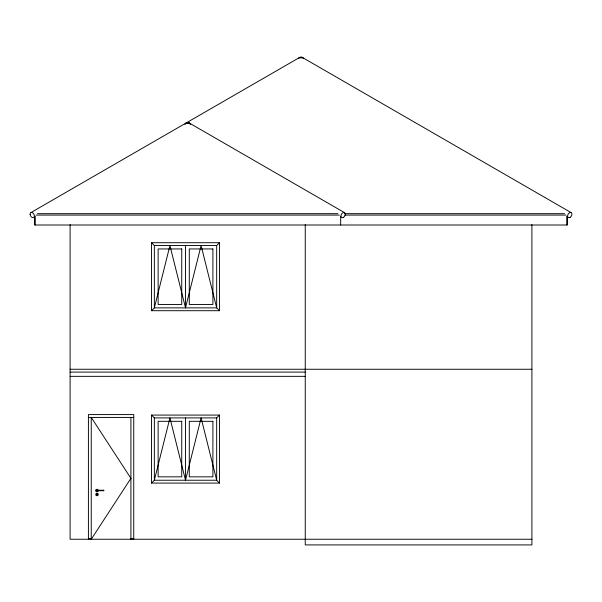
<?xml version="1.0" encoding="UTF-8"?>
<svg xmlns="http://www.w3.org/2000/svg" width="602" height="602" viewBox="0 0 602 602"><rect width="100%" height="100%" fill="white"/><g stroke="black" fill="none" stroke-linecap="round" stroke-linejoin="round"><path stroke-width="0.9" d="M151.516 310.707L154.353 307.87L169.93 245.541L185.514 307.87L201.098 245.541L216.675 307.87L219.512 310.707L219.512 242.711L151.516 242.711L151.516 310.707L219.512 310.707M151.516 483.075L154.353 480.238L169.93 417.908L185.514 480.238L201.098 417.908L216.675 480.238L219.512 483.075L219.512 415.079L151.516 415.079L151.516 483.075L219.512 483.075M151.516 242.711L154.353 245.541L216.675 245.541L219.512 242.711M151.516 415.079L154.353 417.908L216.675 417.908L219.512 415.079M30.98 212.559L299.751 57.386M37.497 213.672L337.85 213.672M344.427 213.672L564.495 213.672M35.985 215.087L339.362 215.087M344.999 215.087L566.008 215.087M70.095 369.259L531.905 369.259M70.095 372.096L305.252 372.096M70.095 376.348L305.252 376.348M88.411 417.427L133.742 417.427M88.411 538.685L91.248 538.685M130.912 538.685L133.742 538.685M531.905 539.249L70.095 539.249L70.095 224.629M302.249 57.386L571.02 212.559M188.923 122.808L344.367 212.559M567.317 216.291L567.317 225.005L34.683 225.005L34.683 216.291M566.866 216.291L566.866 225.005M531.905 224.629L531.905 544.915L305.252 544.915L305.252 224.629M340.664 216.291L340.664 225.005M216.675 245.541L216.675 307.87L154.353 307.87L154.353 245.541M216.675 417.908L216.675 480.238L154.353 480.238L154.353 417.908M185.514 245.541L185.514 307.87M185.514 417.908L185.514 480.238M133.742 539.249L133.742 414.59L88.411 414.59L88.411 539.249M130.912 417.427L130.912 539.249M103.205 490.254L103.205 490.728M97.817 490.254L97.817 490.728M35.134 216.291L35.134 225.005M298.547 58.499A2.829 2.829 0 0 1 303.453 58.499M185.725 123.493A2.829 1.851 60 0 1 188.554 123.493M299.051 58.063A2.829 1.851 60 0 1 301.88 58.063M184.934 124.614A2.829 2.829 0 0 1 190.413 124.614M300.12 58.063A2.829 1.851 -60 0 1 302.949 58.063M186.793 123.493A2.829 1.851 -60 0 1 189.63 123.493M96.756 494.099L97.231 495.055L97.313 494.031L96.756 494.099M130.912 478.334L91.248 539.249L91.248 417.427L130.912 478.334M181.736 248.942L158.13 248.942L158.13 304.477L181.736 304.477L181.736 248.942M212.897 248.942L189.291 248.942L189.291 304.477L212.897 304.477L212.897 248.942M181.736 421.31L158.13 421.31L158.13 476.844L181.736 476.844L181.736 421.31M212.897 421.31L189.291 421.31L189.291 476.844L212.897 476.844L212.897 421.31M103.8 490.254L96.139 490.254L96.139 490.728L103.8 490.728L103.8 490.254M570.117 217.36A2.829 1.851 -60 0 0 571.426 212.822A2.829 1.851 -60 0 0 567.769 215.087A2.829 1.851 -60 0 0 570.117 217.36M30.1 214.41A2.829 1.851 60 0 0 33.479 217.623A2.829 1.851 60 0 0 33.11 213.236A2.829 1.851 60 0 0 30.1 214.41M343.464 217.36A2.829 1.851 -60 0 0 344.773 212.822A2.829 1.851 -60 0 0 341.116 215.087A2.829 1.851 -60 0 0 343.464 217.36M96.335 495.521A1.242 1.242 0 0 0 98.254 494.551A1.242 1.242 0 0 0 96.455 493.377A1.242 1.242 0 0 0 96.335 495.521M96.335 491.593A1.242 1.242 0 0 0 98.254 490.622A1.242 1.242 0 0 0 96.455 489.441A1.242 1.242 0 0 0 96.335 491.593"/></g></svg>
